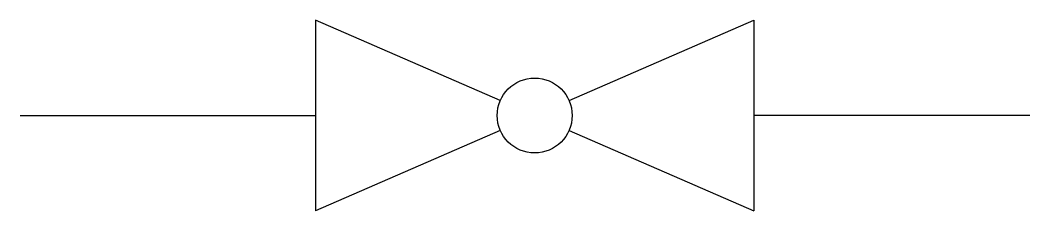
# Model space of a CAD drawing. Header units: metres. Extents: x 88697 to 90614, y -103427 to -103066.
import ezdxf

# ---------------------------------------------------------------- set-up
doc = ezdxf.new("R2010")
doc.units = ezdxf.units.M
doc.layers.add('DET1', color=1, linetype='Continuous')
doc.layers.add('G', color=3, linetype='Continuous')

msp = doc.modelspace()

# ---------------------------------------------------------------- linework, layer by layer
at = {"layer": 'DET1'}
for p, q in [((89608.71, -103218.02), (89257.52, -103065.59)), ((89257.52, -103065.59), (89257.52, -103427.07)), ((89739.18, -103218.02), (90090.37, -103065.59)), ((90090.37, -103065.59), (90090.37, -103427.07)), ((89608.71, -103274.65), (89257.52, -103427.07)), ((89739.18, -103274.65), (90090.37, -103427.07))]:
    msp.add_line(p, q, dxfattribs=at)
msp.add_circle((89673.94, -103246.33), 71.11, dxfattribs=at)
at = {"layer": 'G'}
for p, q in [((88697.14, -103246.33), (89257.52, -103246.33)), ((90614.07, -103246.33), (90090.37, -103246.33))]:
    msp.add_line(p, q, dxfattribs=at)

doc.saveas('drawing.dxf')
